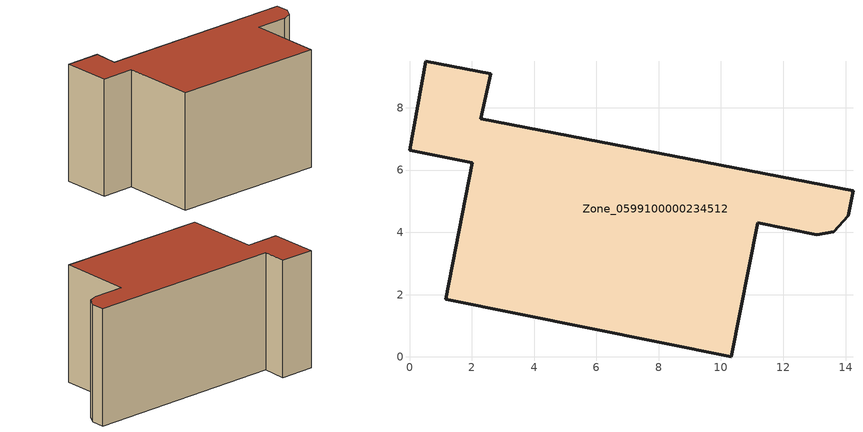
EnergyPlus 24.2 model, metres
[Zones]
Zone_0599100000234512
 floor ground (C_G): 14.08,4.54 13.62,4.02 13.07,3.93 11.18,4.3 10.33,0 1.16,1.85 2.01,6.24 0,6.63 0.53,9.5 2.61,9.09 2.29,7.65 14.24,5.33 z0
 wall outside (C_F): 2.61,9.09 0.53,9.5 0,6.63 2.01,6.24 1.16,1.85 10.33,0 11.18,4.3 13.07,3.93 13.62,4.02 14.08,4.54 14.24,5.33 2.29,7.65 2.61,9.09 z0:7.06
 roof outside (C_R): 14.24,5.33 2.29,7.65 2.61,9.09 0.53,9.5 0,6.63 2.01,6.24 1.16,1.85 10.33,0 11.18,4.3 13.07,3.93 13.62,4.02 14.08,4.54 z7.06
[BUILDING]
Pand.0599100000234512: North Axis=0; Terrain=City; Loads Convergence Tolerance Value=0.04; Temperature Convergence Tolerance Value=0.4; Solar Distribution=FullExterior; Maximum Number of Warmup Days=25; Minimum Number of Warmup Days=1
[Site:Location]
Rotterdam.The.Hague.AP_ZH_NLD Design_Conditions: Latitude=51.96; Longitude=4.45; Time Zone=1; Elevation=-4.5
[SITE:GROUNDTEMPERATURE:BUILDINGSURFACE]
18, 18, 18, 18, 18, 18, 18, 18, 18, 18, 18, 18
[MATERIAL] Thermal Absorptance=0.9; Solar Absorptance=0.7; Visible Absorptance=0.7
Name | Roughness | Thickness | Conductivity | Density | Specific Heat
G.TI.1975-1991 | MediumSmooth | 0.15 | 0.288461 | 540 | 1210
F.TI.1975-1991 | Rough | 0.3 | 0.230769 | 1920 | 840
R.TI.1975-1991 | MediumRough | 0.2 | 0.153846 | 1500 | 1000
[CONSTRUCTION]
C_G: G.TI.1975-1991
C_F: F.TI.1975-1991
C_R: R.TI.1975-1991
[ZONE]
Zone_0599100000234512: Type=1; Multiplier=1; Ceiling Height=Autocalculate; Volume=Autocalculate; Floor Area=autocalculate; Part of Total Floor Area=Yes
[ZONEINFILTRATION:DESIGNFLOWRATE]
Infil_Zone_0599100000234512: Zone or ZoneList or Space or SpaceList=Zone_0599100000234512; Schedule=AlwaysOn; Design Flow Rate Calculation Method=Flow/Area; Flow Rate per Floor Area=0.003; Constant Term Coefficient=1; Temperature Term Coefficient=0; Velocity Term Coefficient=0; Velocity Squared Term Coefficient=0
[HVACTEMPLATE:ZONE:IDEALLOADSAIRSYSTEM]
Zone_0599100000234512: Maximum Heating Supply Air Temperature=50; Minimum Cooling Supply Air Temperature=13; Maximum Heating Supply Air Humidity Ratio=0.0156; Minimum Cooling Supply Air Humidity Ratio=0.0077; Heating Limit=NoLimit; Cooling Limit=NoLimit; Dehumidification Control Type=ConstantSensibleHeatRatio; Cooling Sensible Heat Ratio=0.7; Dehumidification Setpoint=60; Humidification Control Type=None; Humidification Setpoint=30; Outdoor Air Method=None; Outdoor Air Flow Rate per Person=0.00944; Outdoor Air Flow Rate per Zone Floor Area=0; Outdoor Air Flow Rate per Zone=0; Demand Controlled Ventilation Type=None; Outdoor Air Economizer Type=NoEconomizer; Heat Recovery Type=None; Sensible Heat Recovery Effectiveness=0.7; Latent Heat Recovery Effectiveness=0.65
[ZONECONTROL:THERMOSTAT]
ThermostatControl_Zone_0599100000234512: Zone or ZoneList=Zone_0599100000234512; Control Type Schedule=DualSetpointControlType; Control 1=Thermostat_Zone_0599100000234512; Temperature Difference Between Cutout And Setpoint=0
[THERMOSTATSETPOINT:DUALSETPOINT]
Thermostat_Zone_0599100000234512: Heating Setpoint Temperature Schedule=HeatingSetpoint_Zone_0599100000234512; Cooling Setpoint Temperature Schedule=CoolingSetpoint_Zone_0599100000234512
[SCHEDULE:COMPACT]
HeatingSetpoint_Zone_0599100000234512: Through: 12/31, For: AllDays, Until: 24:00, 21
CoolingSetpoint_Zone_0599100000234512: Through: 12/31, For: AllDays, Until: 24:00, 24
DualSetpointControlType: Through: 12/31, For: AllDays, Until: 24:00, 4
AlwaysOn: Through: 12/31, For: AllDays, Until: 24:00, 1
